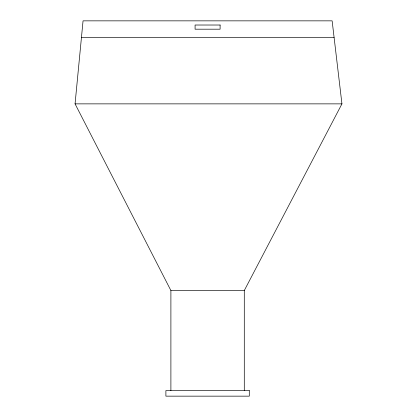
<?xml version="1.0" encoding="UTF-8"?>
<svg xmlns="http://www.w3.org/2000/svg" width="417" height="417" viewBox="0 0 417 417"><rect width="100%" height="100%" fill="white"/><g stroke="black" fill="none" stroke-linecap="round" stroke-linejoin="round"><path stroke-width="0.63" d="M170.897 390.604L170.897 290.524L75.06 103.864L83.051 20.85L332.135 20.85L341.94 103.864L244.289 290.524L244.289 390.604M81.451 37.452L334.1 37.452M75.06 103.864L341.94 103.864M170.897 290.524L244.289 290.524M220.103 25.02L195.083 25.02L195.083 29.19L220.103 29.19L220.103 25.02M249.293 390.604L165.893 390.604L165.893 396.15L249.293 396.15L249.293 390.604"/></g></svg>
